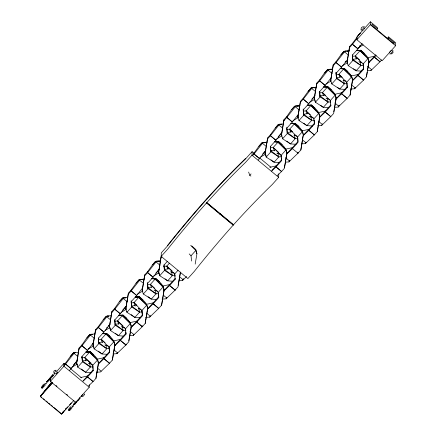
<?xml version="1.0" encoding="UTF-8"?>
<svg xmlns="http://www.w3.org/2000/svg" width="436" height="436" viewBox="0 0 436 436"><rect width="100%" height="100%" fill="white"/><g stroke="black" fill="none" stroke-linecap="round" stroke-linejoin="round"><path stroke-width="0.65" d="M73.94 400.373L61.531 414.2L40.297 396.564L51.775 381.909M89.293 384.901L89.222 387.244L75.651 402.368L50.358 381.358L50.445 378.432M61.531 414.2L63.667 411.153M50.358 381.358L63.928 366.235L64.016 363.302L65.046 364.158M77.401 360.583L71.057 368.682L65.536 364.093L65.564 363.134L70.414 356.365L73.368 353.073L74.681 352.544L78.66 352.266M65.591 364.022L65.623 363.068L63.934 364.954M70.414 356.365L73.373 352.817L75.406 352.675M73.368 353.073L74.338 352.898M91.179 372.622L85.636 372.273L77.712 367.139L76.605 362.872L79.118 348.032L82.028 344.783L81.941 345.808L87.462 350.391L93.386 342.832M77.739 366.175L77.712 367.139L82.464 361.836L81.995 356.267M76.573 363.837L79.118 348.032M93.015 366.79L90.388 366.976L82.464 361.836L82.399 360.795M81.973 344.849L86.829 337.818L89.783 334.526L92.487 334.341M87.543 376.993L87.571 376.039L93.179 369.788L93.151 370.753L87.543 377.004L93.059 381.587L95.975 378.344L98.487 363.499C98.329 358.463 93.887 354.877 90.279 351.896L85.952 351.759L89.505 352.244L90.285 351.639L86.23 351.923M83.145 381.178L87.598 376.944L87.625 375.979L80.725 377.5M86.819 338.08L89.783 334.526L92.051 334.521M92.982 345.552L95.522 329.747L98.432 326.499L98.405 327.452L95.495 330.706L92.982 345.552L94.116 348.849L102.04 353.988L107.583 354.337M92.623 364.534L93.151 370.753M93.707 354.746L90.285 351.639L86.115 352.081M95.495 330.706L95.522 329.747M95.975 378.344L96.002 377.38M110.215 324.013L103.866 332.107L98.351 327.523L98.378 326.559L103.228 319.795L106.182 316.503L107.49 315.969L111.469 315.691M109.42 348.506L106.793 348.691L98.776 343.47L98.4 337.982M98.803 342.511L98.874 343.552L94.116 348.849M103.228 319.795L106.188 316.242L108.891 316.056M103.948 358.708L103.975 357.754L109.589 351.503L109.185 346.974M98.089 364.283L104.002 358.659L104.03 357.694L97.135 359.215M106.182 316.503L108.46 316.236M109.589 351.503L109.556 352.462L103.948 358.719L109.469 363.302L112.379 360.054L114.891 345.214C114.733 340.178 110.292 336.592 106.684 333.611L102.634 333.638M123.328 336.096L118.445 335.704L110.526 330.564L109.414 326.302L111.927 311.457L114.837 308.214L114.755 309.238L120.276 313.822L126.2 306.263M110.112 336.461L106.695 333.355L103.174 333.753M109.387 327.262L111.927 311.457M112.379 360.054L114.81 344.898M125.83 330.221L123.203 330.401L115.18 325.185L114.804 319.697M115.208 324.221L115.278 325.267L110.526 330.564M114.782 308.274L119.638 301.249L122.592 297.957L125.977 297.723M119.039 315.348L123.099 315.07L122.32 315.675L118.766 315.184L123.088 315.326C126.696 318.307 131.138 321.888 131.296 326.929L128.784 341.77L125.873 345.018L120.352 340.434L120.44 339.41L113.54 340.925M119.633 301.505L122.592 297.957M125.791 308.977L128.331 293.172L131.247 289.929L131.214 290.883L128.304 294.137L125.791 308.977L126.931 312.28L134.855 317.413L140.397 317.762M120.352 340.434L125.966 334.178L125.879 331.921M126.522 318.176L123.099 315.07L119.584 315.462M112.891 353.967L116.87 353.689L125.928 344.952L125.955 343.993M126.958 311.315L126.931 312.28L131.683 306.982L131.71 306.018L135.389 305.434M128.304 294.137L128.331 293.172M142.605 287.973L136.681 295.537L131.16 290.954L131.187 289.989L136.037 283.22L138.991 279.928L140.305 279.4L144.283 279.122M142.234 311.936L139.607 312.116L131.585 306.9L131.154 300.764M136.037 283.22L138.997 279.672L142.381 279.438M135.443 297.063L139.504 296.78L138.724 297.385L135.171 296.9L139.498 297.041C143.101 300.017 147.548 303.603 147.7 308.644L145.188 323.485L142.278 326.733L136.757 322.144L136.79 321.185L142.398 314.928M130.898 327.714L136.817 322.084L136.844 321.119L129.944 322.64M156.802 299.478L151.259 299.129L143.335 293.995L142.196 290.692L144.736 274.887L147.651 271.639L147.624 272.593M142.926 299.886L139.504 296.78L136.642 297.134M129.961 335.633L133.274 335.404L142.332 326.668L142.365 325.708M142.196 290.692L144.736 274.887M145.188 323.485L147.733 307.68M159.429 269.154L153.085 277.252L147.564 272.663L147.597 271.704L152.442 264.935L155.396 261.644L156.709 261.115L160.688 260.837M158.639 293.651L156.012 293.831L147.989 288.616L147.559 282.479M148.022 287.651L148.087 288.697L143.335 293.995M152.442 264.935L155.407 261.387L159.462 261.104M151.853 278.778L155.908 278.495L155.129 279.1L151.575 278.615L155.903 278.757C159.511 281.732 163.952 285.318 164.11 290.354L161.598 305.2L158.682 308.443L153.167 303.859L153.249 302.835L146.349 304.355M158.606 272.407L161.146 256.602L158.606 272.407L159.74 275.71L167.664 280.844L172.547 281.236M153.167 303.859L158.775 297.608L158.573 294.06M159.331 281.602L155.908 278.495L153.701 278.8M161.189 256.401L167.631 249.223A182.144 31.468 -50.3 0 1 203.525 206.332L206.855 202.582L233.538 224.742L230.203 228.491A182.144 31.468 -50.3 0 0 194.314 271.383L187.872 278.56L161.189 256.401L161.298 252.853L167.735 245.675A182.144 31.468 -50.3 0 1 203.628 202.784L206.958 199.034M161.598 305.2L164.138 289.395M175.043 275.361L172.416 275.547L164.399 270.325L164.023 264.837M164.427 269.366L164.497 270.407L159.74 275.71L158.633 271.443M167.735 245.675L167.751 245.185A182.144 31.468 -50.3 0 1 203.645 202.299L209.95 195.263A182.144 31.468 -50.3 0 1 245.67 158.339L245.653 158.824A182.144 31.468 -50.3 0 0 209.939 195.753L206.61 199.426M169.571 285.564L169.599 284.61L175.212 278.359L175.179 279.323L169.571 285.575L175.092 290.158L178.002 286.915L180.515 272.069M163.713 291.144L169.626 285.515L169.653 284.55L162.132 286.207M175.092 290.147L175.174 289.133M195.17 264.112L196.919 253.785L195.998 250.073M278.773 173.811L278.669 177.359L272.233 184.537A182.144 31.468 -50.3 0 0 236.514 221.461L233.184 225.134L206.506 202.974L209.83 199.301A182.144 31.468 -50.3 0 1 245.55 162.377L251.986 155.2L252.095 151.652L254.188 153.39M265.867 150.524L259.518 158.617L254.003 154.033L254.03 153.069L258.88 146.305L261.834 143.013L263.142 142.479L267.121 142.207M252.776 155.401L254.057 153.973L254.084 153.009L252.804 154.437M258.88 146.305L261.84 142.752L265.224 142.518M265.039 153.777L267.579 137.967L270.489 134.724L270.462 135.678L267.551 138.931L265.039 153.777L266.178 157.074L274.097 162.214L278.98 162.606M267.551 138.931L267.579 137.967M281.852 132.773L275.928 140.332L270.407 135.749L270.434 134.784L275.285 128.02L278.239 124.729L279.552 124.195L283.531 123.917M281.482 156.731L278.855 156.916L270.832 151.695L270.456 146.207M270.86 150.736L270.93 151.777L266.178 157.074M275.285 128.02L278.244 124.467L281.629 124.233M276.004 166.934L276.092 165.92L269.819 167.299M278.244 124.467L279.59 124.631M281.531 158.431L281.618 160.688L276.004 166.944L281.525 171.528L284.435 168.28L286.948 153.439C286.79 148.404 282.348 144.817 278.74 141.836L274.691 141.858M296.049 144.272L290.507 143.929L282.583 138.79L281.471 134.528L283.983 119.682L286.899 116.439L286.812 117.464L292.333 122.047L298.257 114.483M282.174 144.687L278.751 141.58L275.89 141.929M282.61 137.825L282.583 138.79L287.335 133.492L286.806 127.274M281.443 135.487L283.983 119.682M297.886 138.446L295.259 138.626L287.335 133.492L287.264 132.446M286.839 116.499L291.7 109.474L294.649 106.182L298.709 105.899M285.613 162.143L288.926 161.914L297.984 153.178L292.409 148.66L292.442 147.695L298.05 141.438M285.596 149.15L292.496 147.635L292.469 148.594L286.55 154.224M291.689 109.73L294.649 106.182M297.848 117.202L300.393 101.397L303.303 98.154L303.276 99.108L300.36 102.362L297.848 117.202L298.987 120.505L306.911 125.639L312.454 125.988M297.93 153.243L300.845 149.995L303.385 134.19L302.246 130.887L298.584 126.14L295.156 123.29L291.095 123.573M297.984 153.178L298.017 152.219M300.36 102.362L300.393 101.397M300.845 149.995L303.058 136.125M315.081 95.664L308.737 103.763L303.216 99.179L303.249 98.214L308.094 91.446L311.048 88.154L312.361 87.625L316.34 87.347M314.291 120.162L311.664 120.341L303.641 115.126L303.211 108.989M303.674 114.161L303.739 115.208L298.987 120.505M308.094 91.446L311.059 87.898L315.114 87.614M307.505 105.289L311.56 105.005L310.786 105.61L307.227 105.125L311.555 105.267C315.163 108.242 319.604 111.829 319.762 116.87L317.25 131.71L314.334 134.953L308.819 130.369L308.901 129.345L302.001 130.865M311.048 88.154L312.018 87.979M328.199 107.746L323.316 107.354L315.392 102.22L314.285 97.953L316.798 83.113L319.708 79.864L319.626 80.889L325.142 85.472L331.071 77.913M308.819 130.369L314.427 124.118L314.225 120.57M314.983 108.112L311.56 105.005L309.353 105.31M314.258 98.918L316.798 83.113M317.25 131.71L319.79 115.905M330.701 101.871L328.068 102.057L320.051 96.841L319.675 91.353M320.079 95.876L320.149 96.923L315.392 102.22L314.285 97.953M319.653 79.93L324.509 72.905L327.463 69.613L332.199 69.28M325.223 112.074L325.251 111.12L330.864 104.869L330.831 105.834L325.223 112.085L330.744 116.668L333.654 113.425L336.167 98.58C336.009 93.544 331.567 89.958 327.959 86.977L323.637 86.84L327.191 87.325L327.97 86.72L323.91 87.004M319.365 117.655L325.278 112.025L325.305 111.06L317.784 112.717M330.662 80.633L333.202 64.828L336.112 61.58L336.085 62.533L333.175 65.787L330.662 80.633L331.801 83.93L339.72 89.069L345.268 89.418M331.387 89.827L327.97 86.72L327.071 86.933M331.829 82.971L331.801 83.93L336.554 78.633L336.581 77.673L340.87 76.987M333.175 65.787L333.202 64.828M347.895 59.094L341.552 67.188L336.031 62.604L336.058 61.639L340.908 54.876L343.862 51.584L345.176 51.05L349.154 50.778M336.456 78.551L336.025 72.42L336.456 78.551L344.478 83.772L347.105 83.587M340.908 54.876L343.868 51.323L349.28 50.947M340.99 68.67L344.375 68.436L343.595 69.041L340.042 68.556L344.364 68.692C347.972 71.673 352.413 75.259 352.571 80.295L350.059 95.141L347.149 98.383L341.628 93.8L341.655 92.835L347.269 86.584L346.925 82.704M335.769 99.37L341.682 93.74L341.715 92.775L334.815 94.296M361.673 71.128L356.13 70.785L348.206 65.645L347.067 62.343L349.607 46.538L352.522 43.295L352.435 44.319L357.956 48.903L362.202 43.48M341.628 93.8L347.241 87.549L347.269 86.584M347.797 71.542L344.375 68.436L343.475 68.648M347.067 62.343L349.607 46.538M350.059 95.141L352.599 79.33M363.51 65.302L360.883 65.487L352.86 60.266L352.484 54.778M352.888 59.307L352.958 60.348L348.206 65.645M387.359 38.314L388.612 36.918L395.703 42.81L395.615 45.736L382.154 60.746L356.855 39.736L356.942 36.809L362.779 30.302M357.313 36.591L360.272 33.038L352.462 43.355M352.174 81.08L358.092 75.45L358.12 74.491L350.593 76.147M363.499 66.359L363.646 69.259L358.032 75.515L363.553 80.099L366.463 76.85L368.976 62.01C368.823 56.974 364.376 53.388 360.774 50.407L358.076 50.336M364.202 53.257L360.779 50.151L359.88 50.363M366.463 76.85L367.15 72.016M356.855 39.736L370.322 24.727L370.409 21.8L377.5 27.691L377.472 28.722L376.633 29.653M381.647 59.928L379.958 61.814L374.442 57.23L374.47 56.266L375.805 54.773M368.578 62.795L374.497 57.165L374.524 56.206L367.624 57.721M387.746 38.88L388.58 37.948L388.612 36.918M388.58 37.948L394.133 42.559L394.095 43.905L371.875 25.452L371.913 24.105L377.472 28.722M360.986 29.615L361.324 27.735L362.872 26.7M393.087 51.78L392.956 52.696M53.693 371.935L54.059 370.856L55.056 370.289M81.995 395.79L81.494 395.414M96.111 376.737L98.514 362.539M128.811 340.81L131.323 325.965M178.139 285.308L180.215 273.045M284.468 167.32L286.975 152.475M333.791 111.818L336.194 97.62M367.368 70.725L369.009 61.045M82.066 395.256L82.998 394.531M52.249 376.513L52.969 375.331M391.136 50.489L389.435 52.353M116.87 353.689L117.415 352.708M133.274 335.404L133.825 334.423M145.7 317.397L149.679 317.119L150.502 315.642M162.105 299.107L166.089 298.834L166.906 297.357M179.174 280.779L182.493 280.544L183.589 278.582M288.926 161.914L289.749 160.443M301.352 143.907L305.331 143.629L306.154 142.152M317.757 125.617L321.741 125.345L322.558 123.868M334.826 107.289L338.145 107.054L339.241 105.092M350.571 89.048L354.55 88.77L355.373 87.298M367.641 70.714L370.954 70.485L371.505 69.504M42.308 387.342L43.862 385.25M69.384 409.829L70.937 407.736M55.999 373.401C54.903 375.647 58.936 370.758 56.909 372.3M46.837 381.707L52.489 375.292L52.887 375.5L53.078 375.832L47.426 382.192L46.875 381.713M53.056 375.859L52.467 375.325M74.153 404.357L73.886 404.161L74.496 404.679L80.028 398.063M53.285 374.088L46.445 382.138M75.635 401.888L73.428 404.33L73.591 404.701M392.825 52.93L391.272 53.971M44.777 385.626L42.39 388.122M71.853 408.112C68.425 413.224 66.877 409.829 70.845 406.663M65.536 364.093L74.681 352.544M81.941 345.808L91.086 334.254L95.064 333.981M98.351 327.523L107.49 315.969M114.755 309.238L123.9 297.684L127.879 297.407M131.16 290.954L140.305 279.4M147.564 272.663L156.709 261.115M254.003 154.033L263.142 142.479M270.407 135.749L279.552 124.195M286.812 117.464L295.957 105.91L299.935 105.632M303.216 99.179L312.361 87.625M319.626 80.889L328.766 69.335L332.744 69.062M336.031 62.604L345.176 51.05M352.435 44.319L357.106 38.363M45.894 384.116L46.652 383.151M72.97 406.603L73.728 405.638M41.278 395.076L51.77 382.198M62.512 412.718L63.77 411.17M65.449 409.11L66.288 408.08M43.687 385.713L41.976 387.441M73.297 365.134L76.84 361.003M92.361 343.753L93.249 342.718M106.553 328.046L107.441 327.016M108.324 325.981L109.654 324.433M122.516 310.279L126.059 306.148M155.772 273.192L158.873 269.573M262.646 154.044L265.306 150.943M278.168 136.79L281.711 132.658M311.865 99.185L314.525 96.089M345.121 62.097L346.004 61.062M359.313 46.39L360.196 45.36M70.763 408.2L68.768 410.085L69.084 410.113M220.126 213.607L219.777 214M220.262 213.716L219.913 214.109M73.907 404.194L75.635 402.199M245.653 158.824L252.095 151.652M52.255 376.41L53.159 375.401M54.064 374.393L54.969 373.385M56.326 371.875L64.016 363.302M364.572 28.302L370.409 21.8M324.504 73.161L327.458 69.869L328.766 69.335M63.907 365.913L65.591 364.033L71.112 368.616L69.346 370.584M79.085 348.991L82.001 345.748L87.516 350.331L81.908 356.583L82.366 361.76M111.899 312.421L114.81 309.178L120.331 313.762L114.717 320.013L115.18 325.185M144.708 275.852L147.624 272.604L153.14 277.187L147.531 283.444L147.989 288.616M161.113 257.562L161.93 256.657M283.956 120.647L286.866 117.398L292.387 121.987L286.779 128.239L287.237 133.411M316.77 84.077L319.681 80.829L325.202 85.412L319.588 91.669L320.051 96.841M349.579 47.502L352.49 44.259L358.011 48.843L352.402 55.094L352.86 60.266M52.325 382.764L40.308 396.155L41.861 397.447M40.297 396.564L52.702 382.737M167.353 261.344L163.936 265.153L164.399 270.325M258.237 160.045L259.578 158.557L254.057 153.973M335.993 73.379L341.606 67.128L336.085 62.544M81.472 357.771L84.753 357.542L89.505 352.244L97.375 359.237L98.487 363.499M98.531 339.437L101.163 339.257L105.915 333.96L106.684 333.611L102.362 333.475L105.915 333.96L113.78 340.952L114.891 345.214M114.941 321.152L117.567 320.972L122.32 315.675L130.19 322.662L131.296 326.929M131.345 302.867L133.972 302.682L138.724 297.385L146.594 304.377L147.7 308.644M147.75 284.583L150.376 284.397L155.129 279.1L162.999 286.092L164.11 290.354M163.5 266.341L166.786 266.113L169.375 263.224M270.593 147.662L273.219 147.482L277.972 142.185L278.74 141.836L274.418 141.7L277.972 142.185L285.842 149.177L286.948 153.439M286.997 129.378L289.624 129.198L294.376 123.895L295.15 123.552L298.578 126.402M303.402 111.093L306.028 110.908L310.786 105.61L318.651 112.602L319.762 116.87M319.152 92.852L322.438 92.623L327.191 87.325L335.055 94.318L336.167 98.58M336.216 74.518L338.843 74.338L343.595 69.041L351.465 76.033L352.571 80.295M352.62 56.233L355.247 56.053L360 50.756L360.774 50.407L356.446 50.265L360 50.756L367.87 57.743L368.976 62.01M86.786 360.19L82.339 360.855M102.574 342.004L98.749 342.571M118.984 323.719L115.153 324.286M131.656 306.083L139.607 312.116L134.855 317.413L131.171 314.569M151.793 287.144L147.962 287.711M168.814 268.761L164.372 269.426M274.636 150.229L270.805 150.796M291.651 131.846L287.21 132.511M308.061 113.562L303.614 114.221M324.466 95.271L320.024 95.936M336.527 77.733L344.478 83.772L339.72 89.069L337.617 87.44M357.275 58.702L352.833 59.367M250.902 176.095L249.768 175.365L251.065 173.915M89.424 363.117L90.388 366.976L85.636 372.273L81.423 369.02M105.828 344.827L106.793 348.691L102.04 353.988L98.356 351.144M122.238 326.542L123.203 330.401L118.445 335.704L115.289 333.262M155.047 289.973L156.012 293.831L151.259 299.129L148.098 296.693M171.452 271.688L172.416 275.547L167.664 280.844L165.031 278.811M277.89 153.052L278.855 156.916L274.097 162.214L270.941 159.772M294.295 134.768L295.259 138.626L290.507 143.929L286.823 141.079M310.699 116.483L311.664 120.341L306.911 125.639L303.75 123.203M327.109 98.198L328.068 102.057L323.316 107.354L320.683 105.321M353.498 68.752L356.13 70.785L360.883 65.487L359.918 61.623M109.556 352.462L109 347.209L113.752 341.911L105.915 333.96M125.966 334.178L125.405 328.924L130.157 323.626L122.32 315.675M136.757 322.144L142.37 315.893L141.809 310.639L146.567 305.342L138.724 297.385M158.775 297.608L158.219 292.354L162.971 287.057L155.129 279.1M175.179 279.323L174.623 274.07L178.079 270.216M191.589 261.033L191.028 255.779L195.78 250.482L195.813 249.523L191.878 246.024M281.618 160.688L281.057 155.434L285.809 150.137L277.972 142.185M292.409 148.66L298.022 142.403L297.461 137.149L302.219 131.852L302.246 130.887L294.376 123.895L290.823 123.41L295.156 123.29L292.948 123.601M314.427 124.118L313.871 118.865L318.623 113.567L310.786 105.61M330.831 105.834L330.275 100.58L335.028 95.282L327.191 87.325M347.241 87.549L346.68 82.29L351.432 76.992L343.595 69.041M363.646 69.259L363.084 64.005L367.842 58.707L360 50.756M120.38 339.47L125.993 333.218M153.194 302.9L158.802 296.644M276.032 165.98L281.645 159.729M308.846 129.41L314.454 123.154M358.065 74.551L363.673 68.299M374.442 57.23L376.203 55.263M393.267 43.529L394.133 42.559M64.724 410.254L61.547 413.797L53.775 407.344M65.607 409.268L67.814 406.804M69.586 404.837L71.351 402.864M104.002 358.659L109.523 363.243L100.465 371.973L96.481 372.251M149.679 317.119L158.742 308.383L153.221 303.799L147.303 309.429M166.089 298.834L175.147 290.098L169.626 285.515M182.493 280.544L186.613 276.511M305.331 143.629L314.394 134.893L308.873 130.31L303.445 135.476M321.741 125.345L330.799 116.608L325.278 112.025M338.145 107.054L347.203 98.323L341.682 93.74M354.55 88.77L363.608 80.039L358.092 75.45M370.954 70.485L380.018 61.748L374.497 57.165M48.696 380.448L50.919 377.99M74.436 404.406L76.213 402.444M77.99 400.477L79.766 398.509M43.769 384.176C42.908 384.65 39.725 388.961 42.466 388.078M368.469 62.642L374.524 56.206M352.528 80.431L358.12 74.491M336.123 98.721L341.715 92.775M319.25 117.502L325.305 111.06M303.309 135.291L308.901 129.345M286.436 154.072L292.496 147.635M271.895 170.378L276.092 165.92M163.598 290.992L169.653 284.55M147.657 308.781L153.249 302.835M131.252 327.065L136.844 321.119M114.379 345.846L120.44 339.41M98.438 363.64L104.03 357.694M82.965 380.933L87.625 375.979M72.485 406.379L73.237 405.654M271.612 171.119L276.059 166.879L281.58 171.468L277.127 175.703M114.494 345.999L120.407 340.369L125.928 344.952M88.666 385.762L93.119 381.527L87.598 376.944M357.983 47.938L363.253 44.843M342.162 65.88L347.432 62.784M325.757 84.17L331.028 81.069M309.353 102.455L314.618 99.354M292.948 120.739L298.213 117.644M276.538 139.024L281.809 135.928M260.717 156.965L265.404 154.213M153.701 275.944L158.966 272.843M137.296 294.229L142.561 291.128M120.886 312.514L126.157 309.418M105.065 330.455L109.752 327.703M88.077 349.089L93.342 345.988M71.673 367.374L76.938 364.273M41.698 387.599L42.052 387.397M294.643 106.439L295.957 105.91M122.587 298.213L123.9 297.684M89.772 334.788L91.086 334.254M46.352 381.843L46.826 382.121M41.785 387.55L42.079 387.708M80.093 398.351L79.543 397.855M72.414 406.423L71.896 406.08L72.218 405.703M347.448 51.23L348.756 51.137M345.214 51.486L343.862 51.584L344.832 51.41M358.741 50.549L360.774 50.407M330.39 69.558L332.352 69.422M328.809 69.776L327.458 69.869L328.422 69.695M343.012 68.79L344.364 68.692M313.98 87.843L315.293 87.756M296.921 106.177L298.883 106.041M280.517 124.462L281.825 124.369M263.458 142.795L265.42 142.659M277.389 141.929L278.74 141.836M157.674 261.382L159.641 261.246M140.615 279.71L142.577 279.574M124.211 297.995L125.519 297.908M138.141 297.134L139.498 297.041M121.061 315.468L123.088 315.326M104.656 333.753L106.684 333.611M87.571 352.086L90.279 351.896M53.116 375.527L52.538 375.004L52.811 375.189M358.883 61.754L361.907 62.675M343.083 80.224L346.108 81.145M326.074 98.329L329.698 99.43M309.064 116.428L313.293 117.715M293.864 135.084L296.889 136.005M276.855 153.183L280.484 154.29M170.422 271.813L174.046 272.92M154.017 290.103L157.641 291.204M138.212 308.574L141.237 309.495M121.203 326.673L124.827 327.779M104.798 344.958L108.422 346.064M88.394 363.248L92.018 364.349M45.17 383.942L44.854 383.326L45.453 383.467M54.707 373.358L54.522 373.826L54.832 373.461M71.858 407.453L72.24 407.556L71.7 407.322M352.986 59.383L360.883 65.487M320.177 95.958L328.068 102.057M303.772 114.243L311.664 120.341M287.362 132.528L295.259 138.626M270.958 150.818L278.855 156.916M164.525 269.448L172.416 275.547M148.12 287.733L156.012 293.831M115.306 324.302L123.203 330.401M98.901 342.592L106.793 348.691M82.497 360.877L90.388 366.976M370.322 24.727L395.615 45.736M367.641 66.37L371.657 69.706M344.473 51.835L348.484 55.165M351.738 85.075L355.253 87.99M328.068 70.12L332.079 73.455M334.832 102.94L338.843 106.275M311.658 88.404L315.675 91.74M303.276 99.114L308.792 103.697L303.183 109.954L303.641 115.126M318.427 121.23L322.438 124.56M295.254 106.689L299.27 110.025M302.524 139.929L306.034 142.845M278.849 124.974L282.86 128.309M270.462 135.689L275.983 140.272L270.369 146.523L270.832 151.695M285.613 157.799L289.629 161.135M262.445 143.264L265.955 146.18M259.42 157.734L270.925 167.293M251.986 155.2L278.669 177.359M206.68 202.778L233.358 224.938M179.18 276.429L183.191 279.765M156.006 261.894L160.023 265.23M163.277 295.134L166.786 298.05M139.602 280.179L143.618 283.514M131.214 290.888L136.735 295.472L131.127 301.728L131.585 306.9M146.867 313.419L150.382 316.334M123.197 298.464L127.208 301.799M136.817 322.084L142.332 326.668M129.961 331.289L133.977 334.625M106.793 316.754L110.303 319.67M98.405 327.463L103.926 332.047L98.313 338.298L98.776 343.47M114.058 349.994L117.567 352.909M90.383 335.039L94.399 338.374M97.653 368.278L101.163 371.194M73.978 353.324L77.995 356.659M70.212 368.447L81.57 377.881M63.928 366.235L89.222 387.244M56.037 385.506L56.991 386.296M66.555 394.242L67.569 395.081M43.415 398.738L44.45 399.599M46.003 400.891L47.562 402.177M48.598 403.038L50.151 404.33M51.186 405.191L52.74 406.483M356.261 58.915L355.247 56.053L359.673 59.983M339.857 77.199L338.843 74.338L342.282 77.395M323.447 95.484L322.438 92.623L325.387 95.244M307.042 113.769L306.028 110.908L310.454 114.842M290.638 132.059L289.624 129.198L292.572 131.819M274.435 150.916L273.219 147.482L278.626 152.289M167.795 268.974L166.786 266.113L172.193 270.92M151.39 287.259L150.376 284.397L154.802 288.332M135.187 306.121L133.972 302.682L136.92 305.309M118.783 324.406L117.567 320.972L122.974 325.779M102.378 342.691L101.163 339.257L105.092 342.75M85.968 360.975L84.753 357.542L91.146 363.221M355.247 56.053L363.084 64.005M338.843 74.338L346.68 82.29M322.438 92.623L330.275 100.58M306.028 110.908L313.871 118.865M294.376 123.895L302.219 131.852L303.352 135.155M289.624 129.198L297.461 137.149M273.219 147.482L281.057 155.434M190.712 245.337L195.78 250.482L196.919 253.785M189.186 253.91L191.028 255.779M166.786 266.113L174.623 274.07M150.376 284.397L158.219 292.354M133.972 302.682L141.809 310.639M117.567 320.972L125.405 328.924M101.163 339.257L109 347.209M89.505 352.244L97.348 360.196L92.596 365.499L84.753 357.542M355.651 69.727L356.13 70.785M347.094 61.383L347.666 63.035M330.69 79.668L331.071 80.769M297.881 116.238L298.447 117.889M281.471 134.528L281.852 135.629M265.066 152.813L266.205 156.115M248.634 172.062L249.768 175.365M142.229 289.727L142.795 291.379M125.819 308.018L126.2 309.113M109.414 326.302L110.553 329.605M93.386 345.688L93.958 347.339M76.605 362.872L77.363 365.074M364.709 28.313L362.97 30.318M343.514 79.913L344.478 83.772M138.643 308.257L139.607 312.116M363.27 63.77L363.384 65.062M330.461 100.345L330.69 102.929M297.646 136.915L297.995 140.795M281.242 155.2L281.416 157.14M174.809 273.835L175.038 276.419M141.994 310.405L142.343 314.285M125.59 328.69L125.764 330.63M92.775 365.264L93.064 368.496M84.41 394.04A1.793 0.311 -50.3 0 1 83.935 395.338A1.793 0.311 -50.3 0 1 82.371 396.618M392.591 50.543A2.387 0.414 -50.3 0 1 391.768 52.511A2.387 0.414 -50.3 0 1 389.953 53.732M55.563 370.458A1.793 0.311 -50.3 0 1 55.966 370.627A1.793 0.311 -50.3 0 1 54.473 372.513A1.793 0.311 -50.3 0 1 53.808 372.671M363.553 26.928A2.387 0.414 -50.3 0 1 364.087 27.157A2.387 0.414 -50.3 0 1 362.109 29.664A2.387 0.414 -50.3 0 1 361.226 29.871M44.505 384.612L45.164 385.075L44.505 384.612M81.456 395.964C81.761 397.109 82.295 395.419 81.456 395.964"/></g></svg>
